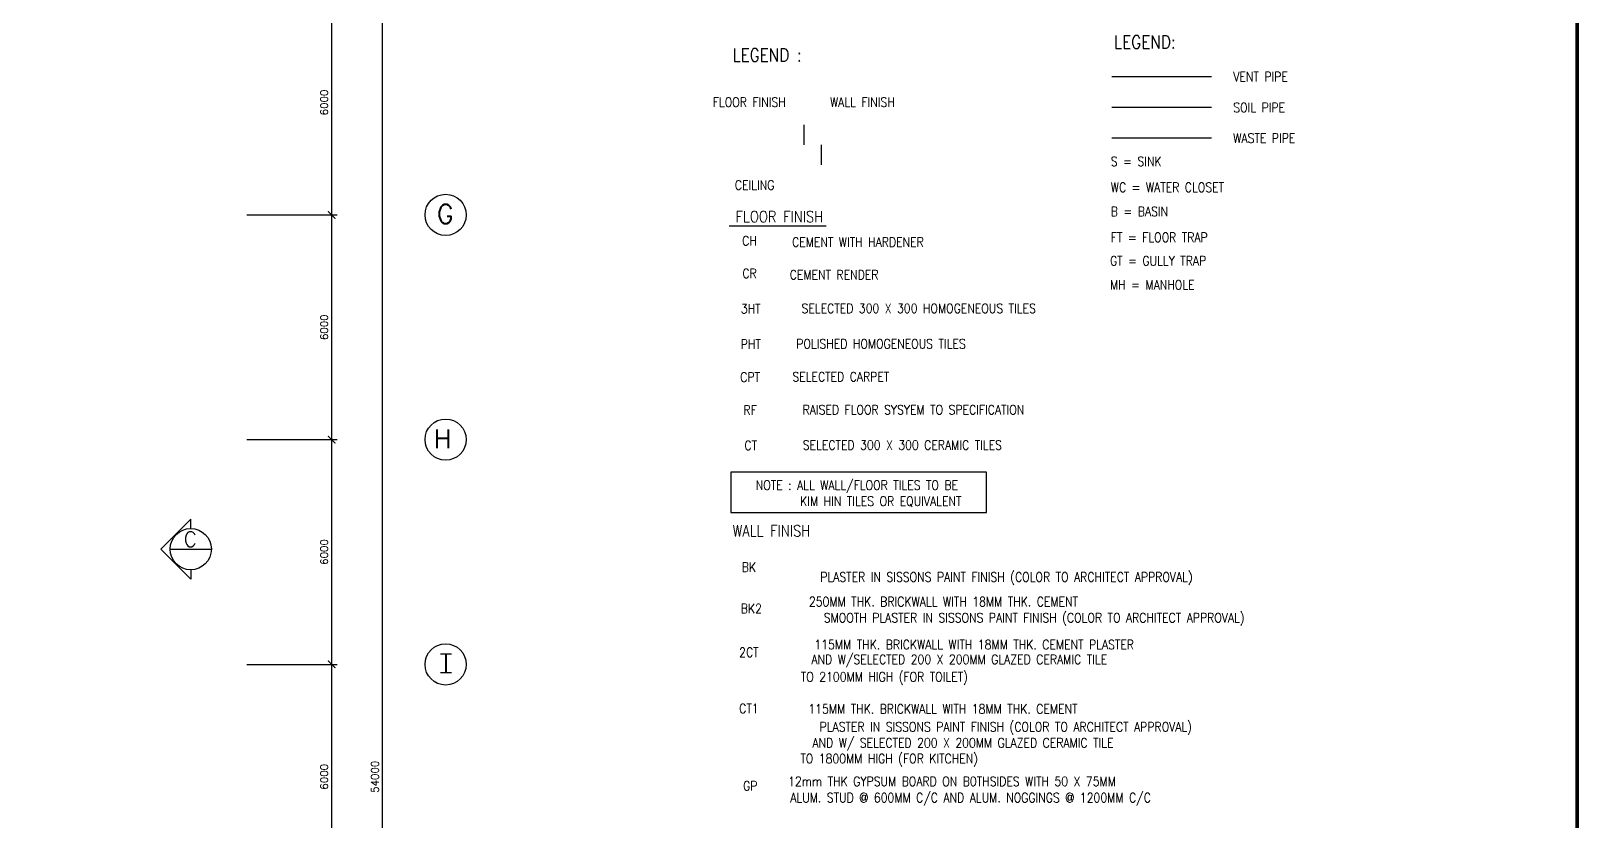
# Model space of a CAD drawing. Extents: x 2266480 to 2632177, y -858634 to -757244.
# Drawn here: x 2366811 to 2408147, y -812578 to -791515 of the extents above; entities that cross this region are included whole.
import ezdxf
from ezdxf.enums import TextEntityAlignment as Align

# ---------------------------------------------------------------- set-up
doc = ezdxf.new("R2010")
doc.units = 0
doc.header["$LTSCALE"] = 10
doc.header["$MEASUREMENT"] = 0
doc.layers.get('0').update_dxf_attribs({"linetype": 'CONTINUOUS'})
doc.layers.get('DEFPOINTS').update_dxf_attribs({"linetype": 'CONTINUOUS'})
for name, color, linetype in [('AR', 7, 'CONTINUOUS'), ('DIM', 7, 'CONTINUOUS'), ('DR', 7, 'CONTINUOUS'), ('GRID-T', 7, 'CONTINUOUS'), ('PL', 5, 'CONTINUOUS'), ('SP', 220, 'CONTINUOUS'), ('T50', 4, 'CONTINUOUS')]:
    doc.layers.add(name, color=color, linetype=linetype)
doc.styles.add('ROMANS', font='romans')
doc.styles.get("Standard").update_dxf_attribs({"font": 'ROMANS.SHX'})
doc.dimstyles.new('STANDARD$0', dxfattribs={"dimscale": 0, "dimtxt": 8, "dimasz": 6, "dimexe": 1, "dimexo": 1, "dimgap": 3, "dimtad": 1, "dimdec": 0, "dimlfac": -1, "dimrnd": 1, "dimzin": 0, "dimdsep": 46, "dimtxsty": 'Standard', "dimcen": 0, "dimclrd": 5, "dimclre": 250, "dimadec": 0, "dimazin": 0, "dimtfac": 1, "dimtdec": 4, "dimtofl": 0, "dimtmove": 0, "dimatfit": 3, "dimfxl": 1, "dimtolj": 1, "dimtzin": 0, "dimarcsym": 0})

# ---------------------------------------------------------------- blocks, each defined once
blk = doc.blocks.new('_ARCHTICK')
at = {"color": 0, "linetype": 'ByBlock', "const_width": 0.15}
blk.add_lwpolyline([(-0.5, -0.5), (0.5, 0.5)], dxfattribs=at)
blk = doc.blocks.new('*D287')
at = {"layer": 'DEFPOINTS', "color": 0, "transparency": 16777216}
for p in [(2372429, -790424), (2372429, -796424), (2374840, -796424)]:
    blk.add_point(p, dxfattribs=at)
at = {"layer": 'DIM', "color": 7, "lineweight": -2, "transparency": 16777216}
for p, q in [((2374840, -790274), (2374840, -796574)), ((2372579, -790424), (2374990, -790424)), ((2372579, -796424), (2374990, -796424))]:
    blk.add_line(p, q, dxfattribs=at)
at = {"layer": 'DIM', "color": 7, "lineweight": -2, "transparency": 16777216, "xscale": 200, "yscale": 200, "zscale": 200}
for p, rotation in [((2374840, -790424), 90), ((2374840, -796424), 270)]:
    blk.add_blockref('_ARCHTICK', p, dxfattribs=dict(at, rotation=rotation))
at = {"layer": 'DIM', "color": 7, "transparency": 16777216, "insert": (2374640, -793424), "char_height": 200, "attachment_point": 5, "rotation": 90, "style": 'ROMANS'}
blk.add_mtext('\\A1;6000', dxfattribs=at)
blk = doc.blocks.new('*D288')
at = {"layer": 'DEFPOINTS', "color": 0, "transparency": 16777216}
for p in [(2372429, -796424), (2372429, -802424), (2374840, -802424)]:
    blk.add_point(p, dxfattribs=at)
at = {"layer": 'DIM', "color": 7, "lineweight": -2, "transparency": 16777216}
for p, q in [((2372579, -796424), (2374990, -796424)), ((2374840, -796274), (2374840, -802574)), ((2372579, -802424), (2374990, -802424))]:
    blk.add_line(p, q, dxfattribs=at)
at = {"layer": 'DIM', "color": 7, "lineweight": -2, "transparency": 16777216, "xscale": 200, "yscale": 200, "zscale": 200}
for p, rotation in [((2374840, -796424), 90), ((2374840, -802424), 270)]:
    blk.add_blockref('_ARCHTICK', p, dxfattribs=dict(at, rotation=rotation))
at = {"layer": 'DIM', "color": 7, "transparency": 16777216, "insert": (2374640, -799424), "char_height": 200, "attachment_point": 5, "rotation": 90, "style": 'ROMANS'}
blk.add_mtext('\\A1;6000', dxfattribs=at)
blk = doc.blocks.new('*D289')
at = {"layer": 'DEFPOINTS', "color": 0, "transparency": 16777216}
for p in [(2372429, -802424), (2372429, -808424), (2374840, -808424)]:
    blk.add_point(p, dxfattribs=at)
at = {"layer": 'DIM', "color": 7, "lineweight": -2, "transparency": 16777216}
for p, q in [((2374840, -802274), (2374840, -808574)), ((2372579, -802424), (2374990, -802424)), ((2372579, -808424), (2374990, -808424))]:
    blk.add_line(p, q, dxfattribs=at)
at = {"layer": 'DIM', "color": 7, "lineweight": -2, "transparency": 16777216, "xscale": 200, "yscale": 200, "zscale": 200}
for p, rotation in [((2374840, -802424), 90), ((2374840, -808424), 270)]:
    blk.add_blockref('_ARCHTICK', p, dxfattribs=dict(at, rotation=rotation))
at = {"layer": 'DIM', "color": 7, "transparency": 16777216, "insert": (2374640, -805424), "char_height": 200, "attachment_point": 5, "rotation": 90, "style": 'ROMANS'}
blk.add_mtext('\\A1;6000', dxfattribs=at)
blk = doc.blocks.new('*D290')
at = {"layer": 'DEFPOINTS', "color": 0, "transparency": 16777216}
for p in [(2373296, -808424), (2373296, -814424), (2374840, -814424)]:
    blk.add_point(p, dxfattribs=at)
at = {"layer": 'DIM', "color": 7, "lineweight": -2, "transparency": 16777216}
for p, q in [((2373446, -808424), (2374990, -808424)), ((2374840, -808274), (2374840, -814574)), ((2373446, -814424), (2374990, -814424))]:
    blk.add_line(p, q, dxfattribs=at)
at = {"layer": 'DIM', "color": 7, "lineweight": -2, "transparency": 16777216, "xscale": 200, "yscale": 200, "zscale": 200}
for p, rotation in [((2374840, -808424), 90), ((2374840, -814424), 270)]:
    blk.add_blockref('_ARCHTICK', p, dxfattribs=dict(at, rotation=rotation))
at = {"layer": 'DIM', "color": 7, "transparency": 16777216, "insert": (2374640, -811424), "char_height": 200, "attachment_point": 5, "rotation": 90, "style": 'ROMANS'}
blk.add_mtext('\\A1;6000', dxfattribs=at)
blk = doc.blocks.new('*D295')
at = {"layer": 'DEFPOINTS', "color": 0, "transparency": 16777216}
for p in [(2372816, -784424), (2376196, -784424), (2372816, -838424)]:
    blk.add_point(p, dxfattribs=at)
at = {"layer": 'DIM', "color": 7, "lineweight": -2, "transparency": 16777216}
for p, q in [((2372966, -784424), (2376346, -784424)), ((2376196, -838574), (2376196, -784274)), ((2372966, -838424), (2376346, -838424))]:
    blk.add_line(p, q, dxfattribs=at)
at = {"layer": 'DIM', "color": 7, "lineweight": -2, "transparency": 16777216, "xscale": 200, "yscale": 200, "zscale": 200}
for p, rotation in [((2376196, -784424), 90), ((2376196, -838424), 270)]:
    blk.add_blockref('_ARCHTICK', p, dxfattribs=dict(at, rotation=rotation))
at = {"layer": 'DIM', "color": 7, "transparency": 16777216, "insert": (2375996, -811424), "char_height": 200, "attachment_point": 5, "rotation": 90, "style": 'ROMANS'}
blk.add_mtext('\\A1;54000', dxfattribs=at)

msp = doc.modelspace()

# ---------------------------------------------------------------- linework, layer by layer
at = {"color": 0}
for p, q in [((2387448, -794023.8), (2387448, -794557.6)), ((2387911.1, -794557.6), (2387911.1, -795091.4))]:
    msp.add_line(p, q, dxfattribs=at)
at = {"layer": 'AR', "color": 0}
for p, q in [((2371078, -804550.5), (2370281, -805347.4)), ((2371078, -804797.4), (2371078, -804550.5)), ((2371078, -806144.4), (2370281, -805347.4)), ((2370528, -805347.4), (2371628, -805347.4)), ((2371078, -805897.4), (2371078, -806144.4))]:
    msp.add_line(p, q, dxfattribs=at)
msp.add_circle((2371078, -805347.4), 550, dxfattribs=at)
at = {"layer": 'DR', "color": 0}
for p, q in [((2392322.7, -803293), (2385498, -803293)), ((2385498, -803293), (2385498, -804370)), ((2392322.7, -804370), (2392322.7, -803293)), ((2385498, -804370), (2392322.7, -804370))]:
    msp.add_line(p, q, dxfattribs=at)
at = {"layer": 'GRID-T', "color": 0}
for p, q in [((2378038.9, -808149.3), (2377743.2, -808149.3)), ((2378038.9, -808652.2), (2377743.2, -808652.2))]:
    msp.add_line(p, q, dxfattribs=at)
for centre in [(2377882.7, -796424.1), (2377882.7, -802424.1), (2377882.7, -808424.1)]:
    msp.add_circle(centre, 550, dxfattribs=at)
at = {"layer": 'PL', "color": 0, "ltscale": 2, "const_width": 100}
msp.add_lwpolyline([(2337081.9, -847288.2), (2408097.1, -847288.2), (2408097.1, -757293.9), (2337081.9, -757293.9)], close=True, dxfattribs=at)
at = {"layer": 'SP', "color": 0}
for p, q in [((2398333.1, -792737.1), (2395673.5, -792737.1)), ((2398333.1, -793561.7), (2395673.5, -793561.7)), ((2398333.1, -794372.9), (2395673.5, -794372.9))]:
    msp.add_line(p, q, dxfattribs=at)
at = {"layer": 'T50', "color": 0}
msp.add_line((2388046.3, -796725.2), (2385457.2, -796725.2), dxfattribs=at)

# ---------------------------------------------------------------- texts
at = {"layer": 'AR', "color": 0, "style": 'ROMANS'}
msp.add_text('C', height=400, dxfattribs=at).set_placement((2370883.8, -805282.2))
at = {"layer": 'GRID-T', "color": 0, "style": 'ROMANS'}
for s, p in [('G', (2377647.8, -796649.9)), ('H', (2377564.6, -802649.9)), ('I', (2377800.6, -808649.9))]:
    msp.add_text(s, height=500, dxfattribs=at).set_placement(p)
at = {"layer": 'T50', "color": 0, "style": 'ROMANS', "width": 0.85}
for s, height, p in [('LEGEND :', 350, (2386466.1, -792158, 1895.1)), ('FLOOR FINISH', 250, (2385990.9, -793416.6, 1895.1)), ('WALL FINISH', 250, (2389011.9, -793416.6, 1895.1)), ('CEILING', 250, (2386134.8, -795629, 1895.1)), ('FLOOR FINISH', 300, (2386795.1, -796471.3, 1895.1)), ('CH', 250, (2385998.2, -797114.5, 1895.1)), ('CEMENT WITH HARDENER', 250, (2388891.8, -797150.3, 1895.1)), ('CR', 250, (2385998.2, -797986.2, 1895.1)), ('CEMENT RENDER', 250, (2388256.1, -798022.1, 1895.1)), ('3HT', 250, (2386031.3, -798929.4, 1895.1)), ('SELECTED 300 X 300 HOMOGENEOUS TILES', 250, (2390515.1, -798920.4, 1895.1)), ('PHT', 250, (2386031.3, -799875.2, 1895.1)), ('POLISHED HOMOGENEOUS TILES', 250, (2389508.6, -799866.1, 1895.1)), ('CPT', 250, (2386014, -800754.6, 1895.1)), ('SELECTED CARPET', 250, (2388436.2, -800745.6, 1895.1)), ('RF', 250, (2386014, -801634.1, 1895.1)), ('RAISED FLOOR SYSYEM TO SPECIFICATION', 250, (2390374.2, -801625, 1895.1)), ('CT', 250, (2386031.3, -802577.3, 1895.1)), ('SELECTED 300 X 300 CERAMIC TILES', 250, (2390078.9, -802568.2, 1895.1)), ('NOTE : ALL WALL/FLOOR TILES TO BE ', 250, (2388937.7, -803656.8, 1895.1)), ('KIM HIN TILES OR EQUIVALENT', 250, (2389501.9, -804080.1, 1895.1)), ('WALL FINISH', 300, (2386581.9, -804860.5, 1895.1)), ('BK', 250, (2385981.5, -805826.8, 1895.1)), ('PLASTER IN SISSONS PAINT FINISH (COLOR TO ARCHITECT APPROVAL)', 250, (2392859.2, -806108.9, 1895.1)), ('BK2', 250, (2386045.8, -806931.4, 1895.1)), ('250MM THK. BRICKWALL WITH 18MM THK. CEMENT', 250, (2391176.3, -806749.3, 1895.1)), ('SMOOTH PLASTER IN SISSONS PAINT FINISH (COLOR TO ARCHITECT APPROVAL)', 250, (2393599.4, -807196.4, 1895.1)), ('2CT', 250, (2385981.5, -808101.5, 1895.1)), ('AND W/SELECTED 200 X 200MM GLAZED CERAMIC TILE', 250, (2391599.6, -808309.1, 1895.1)), ('115MM THK. BRICKWALL WITH 18MM THK. CEMENT PLASTER', 250, (2391997.8, -807894.7, 1895.1)), ('TO 2100MM HIGH (FOR TOILET)', 250, (2389598.4, -808774.8, 1895.1)), ('CT1', 250, (2385981.5, -809599.5, 1895.1)), ('115MM THK. BRICKWALL WITH 18MM THK. CEMENT', 250, (2391162.5, -809613.6, 1895.1)), ('PLASTER IN SISSONS PAINT FINISH (COLOR TO ARCHITECT APPROVAL)', 250, (2392840.8, -810107.5, 1895.1)), ('AND W/ SELECTED 200 X 200MM GLAZED CERAMIC TILE', 250, (2391697.5, -810534.2, 1895.1)), ('TO 1800MM HIGH (FOR KITCHEN)', 250, (2389727, -810957.5, 1895.1))]:
    msp.add_text(s, height=height, dxfattribs=at).set_placement(p, align=Align.MIDDLE)
for s, height, p in [('LEGEND:', 350, (2395730.5, -791985.7)), ('VENT PIPE', 250, (2398914.6, -792859.8)), ('SOIL PIPE ', 250, (2398914.6, -793684.3)), ('WASTE PIPE ', 250, (2398914.6, -794500)), ('S = SINK', 250, (2395645.1, -795122.2)), ('WC = WATER CLOSET', 250, (2395645.1, -795813.7)), ('B = BASIN', 250, (2395645.1, -796457.2)), ('FT = FLOOR TRAP', 250, (2395645.1, -797148.7)), ('GT = GULLY TRAP', 250, (2395623.2, -797774.4)), ('MH = MANHOLE', 250, (2395623.2, -798417.8)), ('12mm THK GYPSUM BOARD ON B0THSIDES WITH 50 X 75MM ', 250, (2387027.4, -811672.2)), ('ALUM. STUD @ 600MM C/C AND ALUM. NOGGINGS @ 1200MM C/C', 250, (2387086.9, -812106.4))]:
    msp.add_text(s, height=height, dxfattribs=at).set_placement(p)
msp.add_text('GP', height=250, dxfattribs=at).set_placement((2386017.1, -811666, -12914.3), align=Align.MIDDLE_CENTER)

# ---------------------------------------------------------------- dimensions: what is measured, and where the dimension line sits
at = {"layer": 'DIM', "color": 0}
for p1, p2, distance, picture, middle in [((2372815.6, -838424.1), (2372815.6, -784424.1), -3380.9, '*D295', (2375996.5, -811424.1)), ((2372428.6, -790424.1), (2372428.6, -796424.1), 2411.1, '*D287', (2374639.7, -793424.1)), ((2372428.6, -796424.1), (2372428.6, -802424.1), 2411.1, '*D288', (2374639.7, -799424.1)), ((2372428.6, -802424.1), (2372428.6, -808424.1), 2411.1, '*D289', (2374639.7, -805424.1)), ((2373296.1, -808424.1), (2373296.1, -814424.1), 1543.5, '*D290', (2374639.7, -811424.1))]:
    dim = msp.add_aligned_dim(p1=p1, p2=p2, distance=distance, dimstyle='STANDARD$0', override={"dimscale": 100, "dimtxt": 2, "dimasz": 2, "dimexe": 1.5, "dimexo": 1.5, "dimgap": 1, "dimtxsty": 'ROMANS', "dimblk": 'ARCHTICK', "dimdle": 1.5, "dimclrd": 7, "dimclre": 7, "dimclrt": 7, "dimtdec": 0, "dimtmove": 2}, dxfattribs=at)
    dim.commit()
    dim.dimension.update_dxf_attribs({"geometry": picture, "text_midpoint": middle})

doc.saveas('drawing.dxf')
